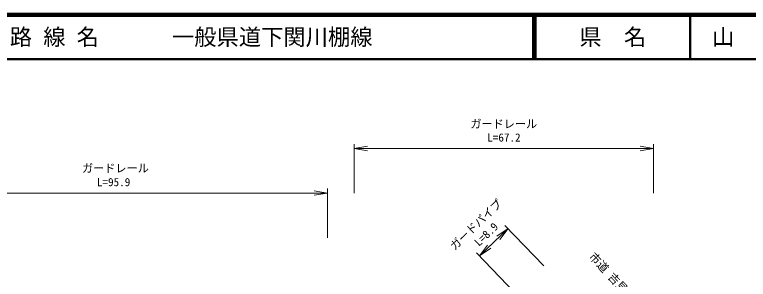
# Model space of a CAD drawing. Units: millimetres at full size, sheet at 1:1000; details may follow other scales. Extents: x 40000 to 680000, y 20000 to 380000.
# Drawn here: x 181464 to 346023, y 320667 to 380000 of the extents above; entities that cross this region are included whole.
import ezdxf
from ezdxf.enums import TextEntityAlignment as Align

# ---------------------------------------------------------------- set-up
doc = ezdxf.new("R2010")
doc.units = ezdxf.units.MM
doc.header["$LTSCALE"] = 1000
doc.layers.add('M-BMK-HTXT', color=7, linetype='Continuous')
doc.layers.add('M-TTL-TXT', color=7, linetype='Continuous')
for name, color, linetype, lineweight in [('M-STR-HTXT', 7, 'Continuous', 13), ('M-TTL', 2, 'Continuous', 140), ('M-TTL-LINE', 7, 'Continuous', 50)]:
    doc.layers.add(name, color=color, linetype=linetype, lineweight=lineweight)
doc.styles.add('ＭＳ ゴシック', font='')
doc.styles.get('ＭＳ ゴシック').set_extended_font_data('MS Gothic')

# ---------------------------------------------------------------- blocks, each defined once
blk = doc.blocks.new('open_arrow')
at = {"color": 0, "linetype": 'Continuous', "lineweight": -2}
blk.add_lwpolyline([(7.5, 1.25), (0, 0), (7.5, -1.25)], dxfattribs=at)

msp = doc.modelspace()

# ---------------------------------------------------------------- linework, layer by layer
at = {"layer": 'M-STR-HTXT'}
for p, q in [((257623, 340000), (257623, 351000)), ((324773, 340000), (324773, 351000)), ((257623, 350000), (324773, 350000)), ((251604, 330000), (251604, 341000)), ((155707, 340000), (251604, 340000)), ((300122, 323717), (291429, 332761)), ((285739, 325905), (292122, 332040)), ((293738, 317582), (285046, 326626))]:
    msp.add_line(p, q, dxfattribs=at)
at = {"layer": 'M-TTL'}
msp.add_line((680000, 380000), (40000, 380000), dxfattribs=at)
at = {"layer": 'M-TTL-LINE'}
for p, q in [((297750, 380000), (297750, 370000)), ((298250, 380000), (298250, 370000)), ((333000, 380000), (333000, 370000)), ((40000, 370000), (680000, 370000))]:
    msp.add_line(p, q, dxfattribs=at)

# ---------------------------------------------------------------- block references
at = {"layer": 'M-STR-HTXT', "xscale": 400, "yscale": 400}
msp.add_blockref('open_arrow', (257623, 350000), dxfattribs=at)
for p, rotation in [((324773, 350000), 180), ((251604, 340000), 180), ((292122, 332040), 223.9), ((285739, 325905), 43.9)]:
    msp.add_blockref('open_arrow', p, dxfattribs=dict(at, rotation=rotation))

# ---------------------------------------------------------------- texts
at = {"layer": 'M-BMK-HTXT', "style": 'ＭＳ ゴシック'}
msp.add_text('市道 吉見本町50号線', height=1833, rotation=312.745, dxfattribs=at).set_placement((318879, 317558), align=Align.MIDDLE_CENTER)
at = {"layer": 'M-STR-HTXT', "style": 'ＭＳ ゴシック'}
for p in [(291171, 355502), (204062, 345564)]:
    msp.add_text('ガードレール', height=1833, dxfattribs=at).set_placement(p, align=Align.MIDDLE_CENTER)
for s, p in [('L=67.2', (291198, 351000)), ('L=95.9', (203655, 341000))]:
    msp.add_text(s, height=1833, dxfattribs=at).set_placement(p, align=Align.BOTTOM_CENTER)
msp.add_text('ガードパイプ', height=1833, rotation=43.864, dxfattribs=at).set_placement((284929, 332911), align=Align.MIDDLE_CENTER)
msp.add_text('L=8.9', height=1833, rotation=43.864, dxfattribs=at).set_placement((288238, 329693), align=Align.BOTTOM_CENTER)
at = {"layer": 'M-TTL-TXT', "style": 'ＭＳ ゴシック'}
for s, p in [('路 線 名', (180380, 375000)), ('一般県道下関川棚線', (216734, 375000))]:
    msp.add_text(s, height=3666, dxfattribs=at).set_placement(p, align=Align.MIDDLE_LEFT)
for s, p in [('県\u3000名', (315625, 375000)), ('山\u3000口\u3000県', (350375, 375000))]:
    msp.add_text(s, height=3666, dxfattribs=at).set_placement(p, align=Align.MIDDLE_CENTER)

doc.saveas('drawing.dxf')
